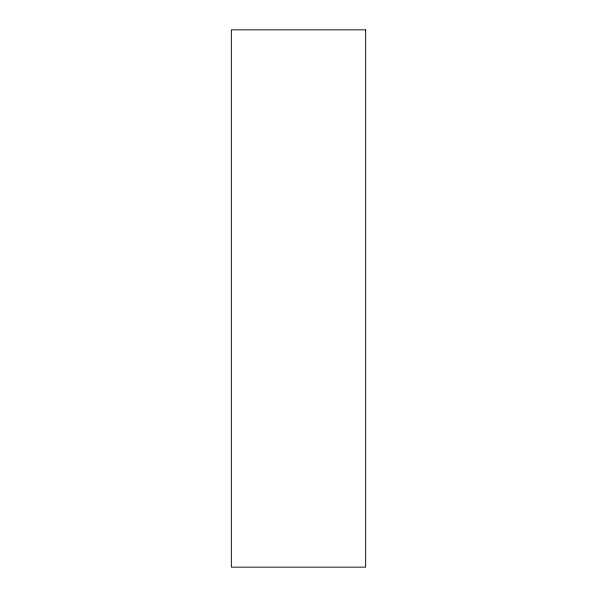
<?xml version="1.0" encoding="UTF-8"?>
<svg xmlns="http://www.w3.org/2000/svg" width="597" height="597" viewBox="0 0 597 597"><rect width="100%" height="100%" fill="white"/><g stroke="black" fill="none" stroke-linecap="round" stroke-linejoin="round"><path stroke-width="0.9" d="M365.662 29.85L231.337 29.85L231.337 567.15L365.662 567.15L365.662 29.85"/></g></svg>
